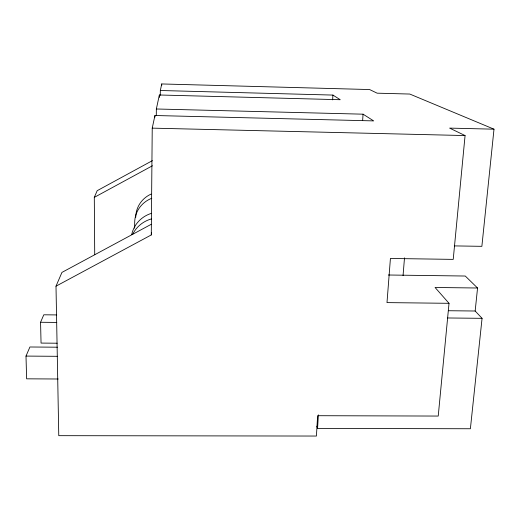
<?xml version="1.0" encoding="UTF-8"?>
<svg xmlns="http://www.w3.org/2000/svg" width="520" height="520" viewBox="0 0 520 520"><rect width="100%" height="100%" fill="white"/><g stroke="black" fill="none" stroke-linecap="round" stroke-linejoin="round"><path stroke-width="0.78" d="M134.66 228.234L134.68 222.56A27.274 26.39 5.1 0 1 151.788 198.276M316.849 426.218L317.558 428.435L470.385 428.747L482.066 318.325L475.169 311.012L477.555 288.008L435.071 287.476L449.02 303.31L438.23 416.059L317.629 415.701L316.42 436.046L58.767 435.669L55.998 286.189L151.274 234.949L152.23 128.141L154.947 115.512L373.672 120.9L363.064 114.179L156.351 108.986L156.286 115.434M154.928 117.137L154.947 115.512M159.334 97.409L159.361 94.991L340.249 99.716L332.924 95.076L160.329 90.506L160.277 95.323M161.72 85.573L161.74 83.954L369.61 89.551L377.13 93.177L409.779 94.049L494 129.181L481.871 246.331L454.291 245.901M332.644 99.892L332.924 95.076M317.558 428.435L318.37 414.863M362.635 120.595L363.064 114.179M403.052 275.606L404.501 257.829M494 129.181L449.605 128.109L465.075 135.558L453.226 259.382L390.423 258.466L386.99 302.608L449.02 303.31M151.274 234.949L151.554 232.661M156.351 108.986L159.361 94.991M160.329 90.506L161.74 83.954M58.201 379.002L26.631 378.826L26 356.083L29.92 346.99L57.376 347.204M57.181 343.213L41.054 343.083L40.566 322.27L43.791 314.795L56.706 314.925M55.998 286.189L61.945 272.409L151.236 224.302M94.718 254.742L94.302 197.373L97.188 190.684L152.419 160.635M94.302 197.373L152.445 165.763M26 356.083L57.525 356.31M447.688 317.974L482.066 318.325M40.566 322.27L56.797 322.426M448.383 310.726L475.169 311.012M388.303 275.002L465.263 276.029L477.555 288.008M152.23 128.141L465.075 135.558M131.716 234.54A29.399 28.307 3.8 0 1 151.554 213.311M132.665 234.332A30.186 29.01 3.4 0 1 151.535 218.881M135.752 217.269A26.631 25.805 5.6 0 1 151.093 194.097"/></g></svg>
